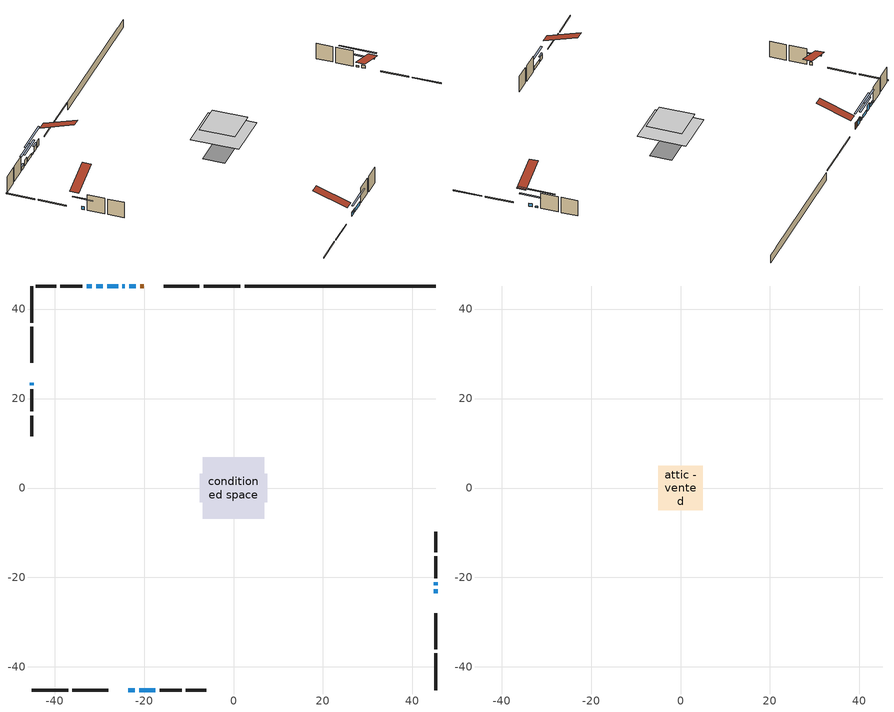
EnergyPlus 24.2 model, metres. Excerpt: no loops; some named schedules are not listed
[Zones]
conditioned space
 floor adiabatic (AdiabaticFloorConstruction): -6.92,-6.92 -6.92,6.92 6.92,6.92 6.92,-6.92 z3.36
 floor foundation (Slab1 construction): -7.54,-3.13 -7.54,3.13 7.54,3.13 7.54,-3.13 z-1.52
 wall outside (RimJoist1 construction): 1.56,45.16 -6.67,45.16 / -45.16,-45.16 -36.93,-45.16 / -45.16,45.16 -45.16,36.93 / 45.16,-45.16 45.16,-36.93 z0.92:1.22
 wall outside (RimJoist2 construction): -7.6,45.16 -15.6,45.16 / -36,-45.16 -28,-45.16 / -45.16,36 -45.16,28 / 45.16,-36 45.16,-28 z0.92:1.22
 wall outside (AdiabaticWallConstruction 1): -20.04,45.16 -20.9,45.16 z0.92:2.95
 wall outside (AdiabaticWallConstruction): 45.16,-23.56 45.16,-22.65 / -25.82,45.16 -28.26,45.16 / -45.16,23.56 -45.16,22.95 / -31.64,45.16 -32.86,45.16 z0.92:1.84; -21.83,45.16 -23.35,45.16 z0.92:2.44; -23.56,-45.16 -22.04,-45.16 z0.92:2.14; 45.16,-21.72 45.16,-21.11 / -24.28,45.16 -24.89,45.16 z0.92:1.33; -29.18,45.16 -30.71,45.16 z0.92:2.75; -21.11,-45.16 -17.45,-45.16 z0.92:1.83
 wall outside (Wall1 construction): -33.79,45.16 -38.69,45.16 / -16.52,-45.16 -11.62,-45.16 / -45.16,22.02 -45.16,17.12 / 45.16,-20.18 45.16,-15.28 z0.92:5.8
 wall outside (Wall2 construction): -39.62,45.16 -44.23,45.16 / -10.69,-45.16 -6.08,-45.16 / -45.16,16.19 -45.16,11.58 / 45.16,-14.35 45.16,-9.74 z0.92:5.8
 wall foundation (FoundationWall1 construction): 2.49,45.16,-1.52 2.49,45.16,0.92 40.89,45.16,0.92 40.89,45.16,0.8 45.16,45.16,0.8 45.16,45.16,-1.52
 window (WindowConstruction): 45.16,-23.56 45.16,-22.65 z0.92:1.83
 window (WindowConstruction 6): -21.83,45.16 -23.35,45.16 z0.92:2.44
 window (WindowConstruction 7): -23.56,-45.16 -22.04,-45.16 z0.92:2.14
 window (WindowConstruction 8): 45.16,-21.72 45.16,-21.11 z0.92:1.33
 window (WindowConstruction 9): -24.28,45.16 -24.89,45.16 z0.92:1.33
 window (WindowConstruction 1): -25.82,45.16 -28.26,45.16 z0.92:1.83
 window (WindowConstruction 2): -29.19,45.16 -30.71,45.16 z0.92:2.75
 window (WindowConstruction 3): -21.11,-45.16 -17.45,-45.16 z0.92:1.83
 window (WindowConstruction 4): -45.16,23.56 -45.16,22.95 z0.92:1.83
 window (WindowConstruction 5): -31.64,45.16 -32.86,45.16 z0.92:1.83
 door (Door): -20.04,45.16 -20.9,45.16 z0.92:2.95
 ceiling adiabatic (AdiabaticFloorConstruction): 6.92,-6.92 6.92,6.92 -6.92,6.92 -6.92,-6.92 z3.36
attic - vented
 floor to conditioned space (Floor1 construction Reversed): -5.02,-5.02 -5.02,5.02 5.02,5.02 5.02,-5.02 z5.8
 roof outside (Roof1 construction): -19.11,45.16,5.8 -19.11,35.37,9.06 -16.53,35.37,9.06 -16.53,45.16,5.8; -24.49,-45.16,5.8 -24.49,-35.37,9.06 -27.07,-35.37,9.06 -27.07,-45.16,5.8; -45.16,24.49,5.8 -35.37,24.49,9.06 -35.37,27.07,9.06 -45.16,27.07,5.8; 45.16,-24.49,5.8 35.37,-24.49,9.06 35.37,-27.07,9.06 45.16,-27.07,5.8
shading: 45.16,-20.01 45.16,-26.2 45.57,-26.2 45.57,-20.01 z4.47; -23.55,45.16 -21.63,45.16 -21.63,45.57 -23.55,45.57 z2.65; -21.84,-45.16 -23.76,-45.16 -23.76,-45.57 -21.84,-45.57 z2.34; 45.16,-16.03 45.16,-26.8 45.57,-26.8 45.57,-16.03 z6.41; -29.97,45.16 -19.2,45.16 -19.2,45.57 -29.97,45.57 z6.41; -30.9,45.16 -23.18,45.16 -23.18,45.57 -30.9,45.57 z4.47; -33.35,45.16 -26.55,45.16 -26.55,45.57 -33.35,45.57 z5.39; -14.81,-45.16 -23.75,-45.16 -23.75,-45.57 -14.81,-45.57 z4.47; -45.16,20.31 -45.16,26.2 -45.57,26.2 -45.57,20.31 z4.47; -33.06,45.16 -31.44,45.16 -31.44,45.57 -33.06,45.57 z2.04
[Building]
Building 1: Terrain=Suburbs
[Site:Location]
Toronto City Centre_ON: Latitude {deg}=43.63; Longitude {deg}=-79.39; Time Zone {hr}=-5; Elevation {m}=77; Keep Site Location Information=Yes
[Site:GroundTemperature:Shallow]
5.01852, 3.26908, 3.12898, 3.95918, 7.29196, 10.6092, 13.4851, 15.3069, 15.4617, 13.9799, 11.1774, 7.9619
[Site:WaterMainsTemperature]
Calculation Method=Schedule; Temperature Schedule=mains temperature schedule
[Material] Roughness=Rough; Thermal Absorptance=0.9
Name | Thickness {m} | Conductivity {W/m-K} | Density {kg/m3} | Specific Heat {J/kg-K} | Solar Absorptance | Visible Absorptance
asphalt or fiberglass shingles | 0.00635 | 0.162714 | 1121.4 | 1465.45 | 0.4 | 0.4
ceiling loosefill ins | 0.169333 | 0.0480833 | 16.02 | 1046.75 | 0.7 | 0.7
ceiling stud and cavity | 0.1397 | 0.100682 | 65.682 | 1177.47 | 0.7 | 0.7
concrete 4.0 in. | 0.1016 | 1.803125 | 2242.8 | 837.4 | 0.7 | 0.7
concrete 8.0 in. | 0.2032 | 1.803125 | 2242.8 | 837.4 | 0.7 | 0.7
door material | 0.04445 | 0.053851 | 512.64 | 1214.23 | 0.7 | 0.7
exterior vertical ins | 0.0436689 | 0.029427 | 32.04 | 1214.23 | 0.7 | 0.7
floor covering | 0.0127 | 0.0433444 | 54.468 | 1339.84 | 0.6 | 0.6
floor rigid ins; wall rigid ins 1 | 0.512978 | 0.029427 | 32.04 | 1214.23 | 0.7 | 0.7
floor stud and cavity | 0.1397 | 1.75129 | 37.0049 | 1207.88 | 0.7 | 0.7
furniture material conditioned space 1 | 0.1524 | 0.115458 | 640.8 | 1214.23 | 0.6 | 0.6
gypsum board | 0.0127 | 0.160291 | 801 | 837.4 | 0.6 | 0.6
gypsum board 1 | 0.0127 | 0.160291 | 801 | 837.4 | 0.7 | 0.7
osb sheathing 0.5 in. | 0.0127 | 0.115458 | 512.64 | 1214.23 | 0.7 | 0.7
osb sheathing 0.75 in. | 0.01905 | 0.115458 | 512.64 | 1214.23 | 0.7 | 0.7
osb sheathing 2.0 in. | 0.0508 | 0.115458 | 512.64 | 1214.23 | 0.7 | 0.7
rim joist rigid ins; wall rigid ins | 0.051816 | 0.029427 | 32.04 | 1214.23 | 0.7 | 0.7
rim joist stud and cavity | 0.0508 | 0.0451784 | 125.044 | 1163.47 | 0.6 | 0.6
rim joist stud and cavity 1 | 0.0508 | 0.0344445 | 125.044 | 1163.47 | 0.6 | 0.6
wall stud and cavity | 0.1397 | 0.163249 | 139.0536 | 1170.24 | 0.7 | 0.7
wall stud and cavity 1 | 0.1397 | 0.219778 | 139.0536 | 1170.24 | 0.7 | 0.7
wall stud and cavity 2 | 0.0889 | 0.380278 | 52.3479 | 1209.89 | 0.7 | 0.7
wall stud and cavity 3 | 0.0889 | 0.391764 | 83.0341 | 1211.67 | 0.7 | 0.7
wood siding | 0.0254 | 0.102417 | 544.68 | 1172.36 | 0.4 | 0.4
wood siding 1; wood siding 2; wood siding 3 | 0.0254 | 0.102417 | 544.68 | 1172.36 | 0.7 | 0.7
[WindowMaterial:SimpleGlazingSystem]
Name | U-Factor {W/m2-K} | Solar Heat Gain Coefficient
WindowMaterial | 2.234293 | 0.59
WindowMaterial 1 | 2.194547 | 0.61
WindowMaterial 2 | 2.35183 | 0.53
WindowMaterial 3 | 2.31322 | 0.57
WindowMaterial 4 | 2.09916 | 0.64
WindowMaterial 5 | 2.12584 | 0.63
WindowMaterial 6 | 4.83993 | 0.61
[Construction]
AdiabaticFloorConstruction: floor stud and cavity, floor rigid ins, osb sheathing 0.75 in., floor covering
AdiabaticWallConstruction: wood siding 2, wall rigid ins 1, wall stud and cavity 2, gypsum board
AdiabaticWallConstruction 1: wood siding 3, wall rigid ins 1, wall stud and cavity 2, gypsum board
Door: door material
Floor1 construction Reversed: gypsum board, ceiling stud and cavity, ceiling loosefill ins
FoundationWall1 construction: concrete 8.0 in., gypsum board 1
furniture construction conditioned space 1: furniture material conditioned space 1
PartitionWallConstruction: gypsum board, wall stud and cavity 3, gypsum board
RimJoist1 construction: wood siding 1, osb sheathing 2.0 in., rim joist stud and cavity
RimJoist2 construction: wood siding 1, rim joist rigid ins, osb sheathing 2.0 in., rim joist stud and cavity 1
Roof1 construction: asphalt or fiberglass shingles
Slab1 construction: concrete 4.0 in.
Wall1 construction: wood siding, wall rigid ins, osb sheathing 0.5 in., wall stud and cavity, gypsum board
Wall2 construction: wood siding, wall rigid ins, osb sheathing 0.5 in., wall stud and cavity 1, gypsum board
WindowConstruction: WindowMaterial
WindowConstruction 1; WindowConstruction 3: WindowMaterial 1
WindowConstruction 2: WindowMaterial 2
WindowConstruction 4; WindowConstruction 5: WindowMaterial 3
WindowConstruction 6: WindowMaterial 4
WindowConstruction 7: WindowMaterial 5
WindowConstruction 8; WindowConstruction 9: WindowMaterial 6
[Zone] Multiplier=1; Part of Total Floor Area=Yes
Name | Volume {m3}
attic - vented | 53.4892
conditioned space | 697.3
[Space]
Name | Zone | Volume {m3}
attic - vented 1 | attic - vented | 53.4892
conditioned space 1 | conditioned space | 697.3
[ZoneInfiltration:EffectiveLeakageArea]
infil attic - vented 1: Zone or Space=attic - vented 1; Schedule=Always On Discrete; Effective Air Leakage Area {cm2}=4252.21; Stack Coefficient=0.000226883; Wind Coefficient=1.0177e-05
[ZoneMixing]
whole house fan mix: Zone or Space=attic - vented; Schedule=Always On Continuous; Design Flow Rate Calculation Method=Flow/Zone; Design Flow Rate {m3/s}=0; Source Zone or Space=conditioned space
[SurfaceProperty:ExposedFoundationPerimeter]
Slab1: Exposed Perimeter Calculation Method=TotalExposedPerimeter; Total Exposed Perimeter {m}=42.673
[InternalMass] Zone or ZoneList=conditioned space; Space or SpaceList=conditioned space 1
Name | Construction | Surface Area {m2}
furniture mass conditioned space 1 | furniture construction conditioned space 1 | 114.4
partition wall mass | PartitionWallConstruction | 286
[Lights]
interior lighting: Zone or ZoneList or Space or SpaceList=conditioned space 1; Schedule=interior lighting schedule; Design Level Calculation Method=LightingLevel; Lighting Level {W}=343.2; Return Air Fraction=0; Fraction Radiant=0.6; Fraction Visible=0.2; Fraction Replaceable=1
[People]
occupants: Zone or ZoneList or Space or SpaceList=conditioned space 1; Number of People Schedule=occupants schedule; Number of People Calculation Method=People; Number of People=3; Fraction Radiant=0.314171; Sensible Heat Fraction=0.56303; Activity Level Schedule=occupants activity schedule; Carbon Dioxide Generation Rate {m3/s-W}=0; Enable ASHRAE 55 Comfort Warnings=No; Mean Radiant Temperature Calculation Type=EnclosureAveraged
[ElectricEquipment] Zone or ZoneList or Space or SpaceList=conditioned space 1; Design Level Calculation Method=EquipmentLevel
Name | Schedule | Design Level {W} | Fraction Latent | Fraction Radiant | Fraction Lost
clothes dryer | clothes dryer schedule | 140.772 | 0.015 | 0.081 | 0.85
clothes washer | clothes washer schedule | 32.1985 | 0.03 | 0.162 | 0.7
cooking range | cooking range schedule | 215.147 | 0.08 | 0.432 | 0.2
dishwasher | dishwasher schedule | 66.8632 | 0.3 | 0.18 | 0.4
fridge | fridge schedule | 72.9452 | 0 | 0.6 | 0
mech vent house fan | mech vent house fan schedule | 0.95 | 0 | 0 | 1
mech vent house fan cfis | mech vent house fan cfis schedule | 0 | 0 | 0 | 0
misc plug loads | misc plug loads schedule | 494.7 | 0.045 | 0.513 | 0.1
whole house fan | Always On Discrete | 0 | 0 | 0 | 1
[OtherEquipment] Zone or ZoneList or Space or SpaceList=conditioned space 1; Design Level Calculation Method=EquipmentLevel
Name | Fuel Type | Schedule | Design Level {W} | Fraction Latent | Fraction Radiant | Fraction Lost
clothes dryer 1 | Electricity | clothes dryer schedule | 0 | 0.015 | 0.081 | 0.85
cooking range 1 | Electricity | cooking range schedule | 0 | 0.08 | 0.432 | 0.2
general water use latent | None | general water use schedule | 62.594 | 1 | 0 | 0
general water use sensible | None | general water use schedule | -61.6891 | 0 | 0.6 | 0
mech vent house fan latent load | None | Always On Discrete | 0 | 1 | 0 | 0
mech vent house fan sensible load | None | Always On Discrete | 0 | 0 | 0 | 0
water heater energy adjustment1 | NaturalGas | Always On Discrete | 0.01 | 0 | 0 | 1
[ZoneInfiltration:DesignFlowRate] Zone or ZoneList or Space or SpaceList=conditioned space 1; Schedule=Always On Discrete; Design Flow Rate Calculation Method=Flow/Zone; Design Flow Rate {m3/s}=0
infil flow; natural vent flow; whole house fan flow
[AvailabilityManager:Scheduled]
furnace airloop Availability Manager: Schedule=Always On Discrete
[Foundation:Kiva]
Foundation Kiva 1: Initial Indoor Air Temperature {C}=18; Wall Height Above Grade {m}=0.919978; Wall Depth Below Slab {m}=0.2032; Custom Block Material Name 1=exterior vertical ins; Custom Block Depth 1 {m}=2.43998; Custom Block X Position 1 {m}=0.2159; Custom Block Z Position 1 {m}=0
[Foundation:Kiva:Settings]
Soil Conductivity {W/m-K}=0.849921; Soil Density {kg/m3}=1842.3; Soil Specific Heat {J/kg-K}=418.7; Ground Solar Absorptivity=0.9; Ground Thermal Absorptivity=0.9; Ground Surface Roughness {m}=0.03; Far-Field Width {m}=40; Deep-Ground Boundary Condition=ZeroFlux; Deep-Ground Depth {m}=40; Minimum Cell Dimension {m}=0.2; Maximum Cell Growth Coefficient=3; Simulation Timestep=Timestep
[Exterior:Lights]
exterior lighting: Schedule=exterior lighting schedule; Design Level {W}=75.6
[EnergyManagementSystem:GlobalVariable]
furnace_airloop_Fan_RTF
infil_program_Qfan
infil_program_Qinf
natural_vent_program_Qnv
natural_vent_program_Qwhf
[EnergyManagementSystem:Sensor]
Name | Output:Variable or Output:Meter Index Key | Output:Variable or Output:Meter
airflow_gain | infil flow | Infiltration Sensible Heat Gain Energy
airflow_gain_1 | natural vent flow | Infiltration Sensible Heat Gain Energy
airflow_gain_2 | whole house fan flow | Infiltration Sensible Heat Gain Energy
airflow_loss | infil flow | Infiltration Sensible Heat Loss Energy
airflow_loss_1 | natural vent flow | Infiltration Sensible Heat Loss Energy
airflow_loss_2 | whole house fan flow | Infiltration Sensible Heat Loss Energy
clg_load_cond |  | Cooling:EnergyTransfer:Zone:CONDITIONED SPACE
clg_sp_s; clg_sp_s_1 | cooling setpoint | Schedule Value
clothes_dryer_exhaust_0_sch_s | clothes dryer exhaust 0 schedule | Schedule Value
cool_season | cooling season schedule | Schedule Value
htg_load_cond |  | Heating:EnergyTransfer:Zone:CONDITIONED SPACE
htg_sp_s; htg_sp_s_1 | heating setpoint | Schedule Value
ig_ee_conv | clothes dryer | Electric Equipment Convective Heating Energy
ig_ee_conv_2 | cooking range | Electric Equipment Convective Heating Energy
ig_ee_conv_4 | fridge | Electric Equipment Convective Heating Energy
ig_ee_conv_5 | misc plug loads | Electric Equipment Convective Heating Energy
ig_ee_conv_6 | whole house fan | Electric Equipment Convective Heating Energy
ig_ee_rad | clothes dryer | Electric Equipment Radiant Heating Energy
ig_ee_rad_2 | cooking range | Electric Equipment Radiant Heating Energy
ig_ee_rad_4 | fridge | Electric Equipment Radiant Heating Energy
ig_ee_rad_5 | misc plug loads | Electric Equipment Radiant Heating Energy
ig_ee_rad_6 | whole house fan | Electric Equipment Radiant Heating Energy
ig_lgt_conv | interior lighting | Lights Convective Heating Energy
ig_lgt_rad | interior lighting | Lights Radiant Heating Energy
ig_lgt_vis | interior lighting | Lights Visible Radiation Heating Energy
ig_oe_conv | clothes dryer 1 | Other Equipment Convective Heating Energy
ig_oe_conv_1 | cooking range 1 | Other Equipment Convective Heating Energy
ig_oe_conv_2 | general water use latent | Other Equipment Convective Heating Energy
ig_oe_conv_3 | general water use sensible | Other Equipment Convective Heating Energy
ig_oe_conv_4 | water heater energy adjustment1 | Other Equipment Convective Heating Energy
ig_oe_rad | clothes dryer 1 | Other Equipment Radiant Heating Energy
ig_oe_rad_1 | cooking range 1 | Other Equipment Radiant Heating Energy
ig_oe_rad_2 | general water use latent | Other Equipment Radiant Heating Energy
ig_oe_rad_3 | general water use sensible | Other Equipment Radiant Heating Energy
ig_oe_rad_4 | water heater energy adjustment1 | Other Equipment Radiant Heating Energy
ig_ppl_conv | occupants | People Convective Heating Energy
ig_ppl_rad | occupants | People Radiant Heating Energy
im_conv | furniture mass conditioned space 1 | Surface Inside Face Convection Heat Gain Energy
im_conv_1 | partition wall mass | Surface Inside Face Convection Heat Gain Energy
im_ig | furniture mass conditioned space 1 | Surface Inside Face Internal Gains Radiation Heat Gain Energy
im_ig_1 | partition wall mass | Surface Inside Face Internal Gains Radiation Heat Gain Energy
im_lgt | furniture mass conditioned space 1 | Surface Inside Face Lights Radiation Heat Gain Energy
im_lgt_1 | partition wall mass | Surface Inside Face Lights Radiation Heat Gain Energy
im_sol | furniture mass conditioned space 1 | Surface Inside Face Solar Radiation Heat Gain Energy
im_sol_1 | partition wall mass | Surface Inside Face Solar Radiation Heat Gain Energy
im_surf | furniture mass conditioned space 1 | Surface Inside Face Net Surface Thermal Radiation Heat Gain Energy
im_surf_1 | partition wall mass | Surface Inside Face Net Surface Thermal Radiation Heat Gain Energy
mv_conv | mech vent house fan | Electric Equipment Convective Heating Energy
mv_conv_1 | mech vent house fan cfis | Electric Equipment Convective Heating Energy
mv_conv_2 | mech vent house fan latent load | Other Equipment Convective Heating Energy
mv_conv_3 | mech vent house fan sensible load | Other Equipment Convective Heating Energy
mv_rad | mech vent house fan | Electric Equipment Radiant Heating Energy
mv_rad_1 | mech vent house fan cfis | Electric Equipment Radiant Heating Energy
mv_rad_2 | mech vent house fan latent load | Other Equipment Radiant Heating Energy
mv_rad_3 | mech vent house fan sensible load | Other Equipment Radiant Heating Energy
natural_vent_s | natural vent schedule | Schedule Value
out_pb_s |  | Site Outdoor Air Barometric Pressure
out_wt_s |  | Site Outdoor Air Humidity Ratio
site_vw_s |  | Site Wind Speed
ss_back_out | Window1 | Surface Window Shortwave from Zone Back Out Window Heat Transfer Rate
ss_back_out_1 | Window11 | Surface Window Shortwave from Zone Back Out Window Heat Transfer Rate
ss_back_out_2 | Window12 | Surface Window Shortwave from Zone Back Out Window Heat Transfer Rate
ss_back_out_3 | Window13 | Surface Window Shortwave from Zone Back Out Window Heat Transfer Rate
ss_back_out_4 | Window14 | Surface Window Shortwave from Zone Back Out Window Heat Transfer Rate
ss_back_out_5 | Window2 | Surface Window Shortwave from Zone Back Out Window Heat Transfer Rate
ss_back_out_6 | Window4 | Surface Window Shortwave from Zone Back Out Window Heat Transfer Rate
ss_back_out_7 | Window5 | Surface Window Shortwave from Zone Back Out Window Heat Transfer Rate
ss_back_out_8 | Window8 | Surface Window Shortwave from Zone Back Out Window Heat Transfer Rate
ss_back_out_9 | Window9 | Surface Window Shortwave from Zone Back Out Window Heat Transfer Rate
ss_conv | Door1 | Surface Inside Face Convection Heat Gain Energy
ss_conv_1 | Window1 | Surface Inside Face Convection Heat Gain Energy
ss_conv_10 | Window9 | Surface Inside Face Convection Heat Gain Energy
ss_conv_2 | Window11 | Surface Inside Face Convection Heat Gain Energy
ss_conv_3 | Window12 | Surface Inside Face Convection Heat Gain Energy
ss_conv_4 | Window13 | Surface Inside Face Convection Heat Gain Energy
ss_conv_5 | Window14 | Surface Inside Face Convection Heat Gain Energy
ss_conv_6 | Window2 | Surface Inside Face Convection Heat Gain Energy
ss_conv_7 | Window4 | Surface Inside Face Convection Heat Gain Energy
ss_conv_8 | Window5 | Surface Inside Face Convection Heat Gain Energy
ss_conv_9 | Window8 | Surface Inside Face Convection Heat Gain Energy
ss_ig | Door1 | Surface Inside Face Internal Gains Radiation Heat Gain Energy
ss_ig_1 | Window1 | Surface Inside Face Internal Gains Radiation Heat Gain Energy
ss_ig_10 | Window9 | Surface Inside Face Internal Gains Radiation Heat Gain Energy
ss_ig_2 | Window11 | Surface Inside Face Internal Gains Radiation Heat Gain Energy
ss_ig_3 | Window12 | Surface Inside Face Internal Gains Radiation Heat Gain Energy
ss_ig_4 | Window13 | Surface Inside Face Internal Gains Radiation Heat Gain Energy
ss_ig_5 | Window14 | Surface Inside Face Internal Gains Radiation Heat Gain Energy
ss_ig_6 | Window2 | Surface Inside Face Internal Gains Radiation Heat Gain Energy
ss_ig_7 | Window4 | Surface Inside Face Internal Gains Radiation Heat Gain Energy
ss_ig_8 | Window5 | Surface Inside Face Internal Gains Radiation Heat Gain Energy
ss_ig_9 | Window8 | Surface Inside Face Internal Gains Radiation Heat Gain Energy
ss_lgt | Door1 | Surface Inside Face Lights Radiation Heat Gain Energy
ss_sol | Door1 | Surface Inside Face Solar Radiation Heat Gain Energy
ss_surf | Door1 | Surface Inside Face Net Surface Thermal Radiation Heat Gain Energy
ss_surf_1 | Window1 | Surface Inside Face Net Surface Thermal Radiation Heat Gain Energy
ss_surf_10 | Window9 | Surface Inside Face Net Surface Thermal Radiation Heat Gain Energy
ss_surf_2 | Window11 | Surface Inside Face Net Surface Thermal Radiation Heat Gain Energy
ss_surf_3 | Window12 | Surface Inside Face Net Surface Thermal Radiation Heat Gain Energy
ss_surf_4 | Window13 | Surface Inside Face Net Surface Thermal Radiation Heat Gain Energy
ss_surf_5 | Window14 | Surface Inside Face Net Surface Thermal Radiation Heat Gain Energy
ss_surf_6 | Window2 | Surface Inside Face Net Surface Thermal Radiation Heat Gain Energy
ss_surf_7 | Window4 | Surface Inside Face Net Surface Thermal Radiation Heat Gain Energy
ss_surf_8 | Window5 | Surface Inside Face Net Surface Thermal Radiation Heat Gain Energy
ss_surf_9 | Window8 | Surface Inside Face Net Surface Thermal Radiation Heat Gain Energy
ss_trans_in | Window1 | Surface Window Transmitted Solar Radiation Rate
ss_trans_in_1 | Window11 | Surface Window Transmitted Solar Radiation Rate
ss_trans_in_2 | Window12 | Surface Window Transmitted Solar Radiation Rate
ss_trans_in_3 | Window13 | Surface Window Transmitted Solar Radiation Rate
ss_trans_in_4 | Window14 | Surface Window Transmitted Solar Radiation Rate
ss_trans_in_5 | Window2 | Surface Window Transmitted Solar Radiation Rate
ss_trans_in_6 | Window4 | Surface Window Transmitted Solar Radiation Rate
ss_trans_in_7 | Window5 | Surface Window Transmitted Solar Radiation Rate
ss_trans_in_8 | Window8 | Surface Window Transmitted Solar Radiation Rate
ss_trans_in_9 | Window9 | Surface Window Transmitted Solar Radiation Rate
ss_trans_out | Window1 | Surface Inside Face Initial Transmitted Diffuse Transmitted Out Window Solar Radiation Rate
ss_trans_out_1 | Window11 | Surface Inside Face Initial Transmitted Diffuse Transmitted Out Window Solar Radiation Rate
ss_trans_out_2 | Window12 | Surface Inside Face Initial Transmitted Diffuse Transmitted Out Window Solar Radiation Rate
ss_trans_out_3 | Window13 | Surface Inside Face Initial Transmitted Diffuse Transmitted Out Window Solar Radiation Rate
ss_trans_out_4 | Window14 | Surface Inside Face Initial Transmitted Diffuse Transmitted Out Window Solar Radiation Rate
ss_trans_out_5 | Window2 | Surface Inside Face Initial Transmitted Diffuse Transmitted Out Window Solar Radiation Rate
ss_trans_out_6 | Window4 | Surface Inside Face Initial Transmitted Diffuse Transmitted Out Window Solar Radiation Rate
ss_trans_out_7 | Window5 | Surface Inside Face Initial Transmitted Diffuse Transmitted Out Window Solar Radiation Rate
ss_trans_out_8 | Window8 | Surface Inside Face Initial Transmitted Diffuse Transmitted Out Window Solar Radiation Rate
ss_trans_out_9 | Window9 | Surface Inside Face Initial Transmitted Diffuse Transmitted Out Window Solar Radiation Rate
s_conv | Floor1 | Surface Inside Face Convection Heat Gain Energy
s_conv_1 | FoundationWall1 | Surface Inside Face Convection Heat Gain Energy
s_conv_10 | RimJoist2:270 | Surface Inside Face Convection Heat Gain Energy
s_conv_11 | RimJoist2:90 | Surface Inside Face Convection Heat Gain Energy
s_conv_12 | Slab1 | Surface Inside Face Convection Heat Gain Energy
s_conv_13 | Wall1:0 | Surface Inside Face Convection Heat Gain Energy
s_conv_14 | Wall1:180 | Surface Inside Face Convection Heat Gain Energy
s_conv_15 | Wall1:270 | Surface Inside Face Convection Heat Gain Energy
s_conv_16 | Wall1:90 | Surface Inside Face Convection Heat Gain Energy
s_conv_17 | Wall2:0 | Surface Inside Face Convection Heat Gain Energy
s_conv_18 | Wall2:180 | Surface Inside Face Convection Heat Gain Energy
s_conv_19 | Wall2:270 | Surface Inside Face Convection Heat Gain Energy
s_conv_2 | inferred conditioned ceiling | Surface Inside Face Convection Heat Gain Energy
s_conv_20 | Wall2:90 | Surface Inside Face Convection Heat Gain Energy
s_conv_3 | inferred conditioned floor | Surface Inside Face Convection Heat Gain Energy
s_conv_4 | RimJoist1:0 | Surface Inside Face Convection Heat Gain Energy
s_conv_5 | RimJoist1:180 | Surface Inside Face Convection Heat Gain Energy
s_conv_6 | RimJoist1:270 | Surface Inside Face Convection Heat Gain Energy
s_conv_7 | RimJoist1:90 | Surface Inside Face Convection Heat Gain Energy
s_conv_8 | RimJoist2:0 | Surface Inside Face Convection Heat Gain Energy
s_conv_9 | RimJoist2:180 | Surface Inside Face Convection Heat Gain Energy
s_ig | Floor1 | Surface Inside Face Internal Gains Radiation Heat Gain Energy
s_ig_1 | FoundationWall1 | Surface Inside Face Internal Gains Radiation Heat Gain Energy
s_ig_10 | RimJoist2:270 | Surface Inside Face Internal Gains Radiation Heat Gain Energy
s_ig_11 | RimJoist2:90 | Surface Inside Face Internal Gains Radiation Heat Gain Energy
s_ig_12 | Slab1 | Surface Inside Face Internal Gains Radiation Heat Gain Energy
s_ig_13 | Wall1:0 | Surface Inside Face Internal Gains Radiation Heat Gain Energy
s_ig_14 | Wall1:180 | Surface Inside Face Internal Gains Radiation Heat Gain Energy
s_ig_15 | Wall1:270 | Surface Inside Face Internal Gains Radiation Heat Gain Energy
s_ig_16 | Wall1:90 | Surface Inside Face Internal Gains Radiation Heat Gain Energy
s_ig_17 | Wall2:0 | Surface Inside Face Internal Gains Radiation Heat Gain Energy
